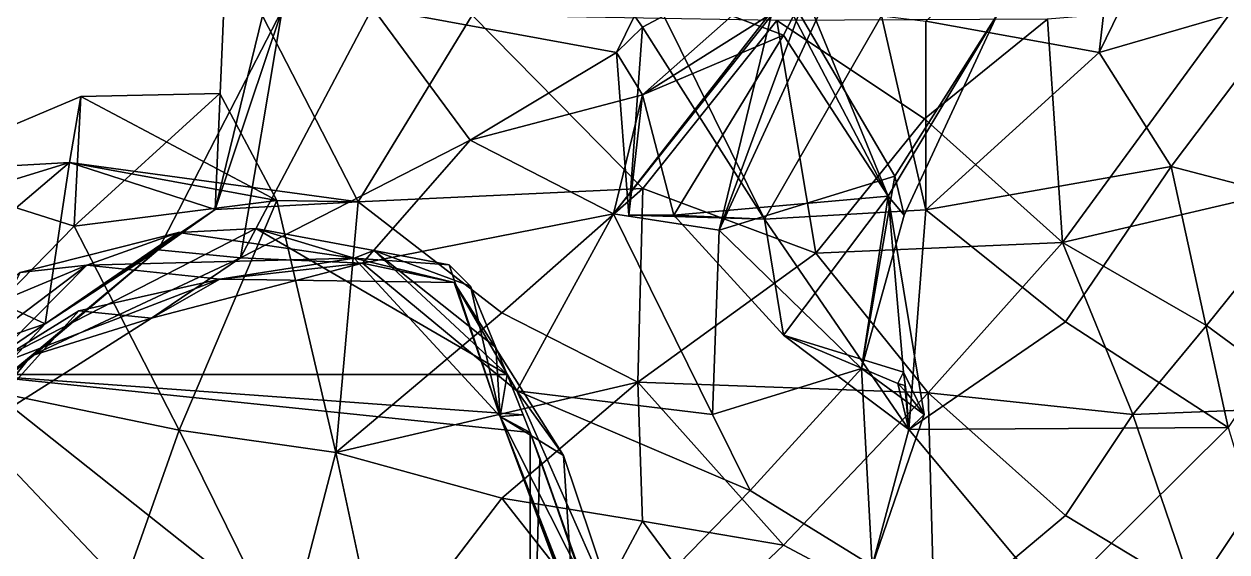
# Model space of a CAD drawing. Extents: x 290083 to 295691, y 4553739 to 4561622.
# Drawn here: x 292674.8 to 292782.3, y 4557825.6 to 4557872.7 of the extents above; entities that cross this region are included whole.
import ezdxf

# ---------------------------------------------------------------- set-up
doc = ezdxf.new("R2010")
doc.units = 0
doc.layers.add('Au_ppm_Pref_-_0_3', color=7, linetype='CONTINUOUS')

msp = doc.modelspace()

# ---------------------------------------------------------------- linework, layer by layer
at = {"layer": 'Au_ppm_Pref_-_0_3'}
for points in [[(292781.28, 4557891.53, 1881.77), (292770.87, 4557870.2, 1880.25), (292773.03, 4557889.13, 1876.42)], [(292781.28, 4557891.53, 1881.77), (292788.96, 4557875.48, 1884.02), (292770.87, 4557870.2, 1880.25)], [(292770.87, 4557870.2, 1880.25), (292755.37, 4557873.01, 1876.58), (292773.03, 4557889.13, 1876.42)], [(292777.31, 4557860, 1884.16), (292770.87, 4557870.2, 1880.25), (292788.96, 4557875.48, 1884.02)], [(292794.84, 4557855.41, 1887.82), (292777.31, 4557860, 1884.16), (292788.96, 4557875.48, 1884.02)], [(292686.74, 4557852.56, 1882.77), (292697.83, 4557874.01, 1882.15), (292694.1, 4557851.86, 1888.6)], [(292686.74, 4557852.56, 1882.77), (292691.84, 4557856.18, 1876.84), (292697.83, 4557874.01, 1882.15)], [(292697.83, 4557874.01, 1882.15), (292691.84, 4557856.18, 1876.84), (292692.58, 4557873.48, 1876.83)], [(292705.9, 4557874.19, 1886.56), (292694.1, 4557851.86, 1888.6), (292697.83, 4557874.01, 1882.15)], [(292705.9, 4557874.19, 1886.56), (292714.64, 4557862.36, 1889.61), (292694.1, 4557851.86, 1888.6)], [(292705.9, 4557874.19, 1886.56), (292729.34, 4557873.48, 1888.37), (292727.73, 4557870.19, 1888.71)], [(292705.9, 4557874.19, 1886.56), (292727.73, 4557870.19, 1888.71), (292714.64, 4557862.36, 1889.61)], [(292766.25, 4557873.18, 1868.25), (292767.6, 4557853.21, 1867.23), (292783.21, 4557874.55, 1865.57)], [(292767.6, 4557853.21, 1867.23), (292790.8, 4557858.63, 1867), (292783.21, 4557874.55, 1865.57)], [(292704.63, 4557856.85, 1869.45), (292696.07, 4557873.48, 1872.68), (292691.84, 4557856.18, 1876.84)], [(292696.07, 4557873.48, 1872.68), (292692.58, 4557873.48, 1876.83), (292691.84, 4557856.18, 1876.84)], [(292714.83, 4557873.54, 1869.15), (292696.07, 4557873.48, 1872.68), (292704.63, 4557856.85, 1869.45)], [(292730.09, 4557858.04, 1868.16), (292714.83, 4557873.54, 1869.15), (292704.63, 4557856.85, 1869.45)], [(292742.04, 4557873.05, 1871.21), (292714.83, 4557873.54, 1869.15), (292730.09, 4557858.04, 1868.16)], [(292727.45, 4557855.77, 1895.63), (292741.54, 4557873.48, 1895.17), (292736.9, 4557854.31, 1901.43)], [(292741.54, 4557873.48, 1895.17), (292727.45, 4557855.77, 1895.63), (292741.28, 4557873.48, 1894.64)], [(292730.06, 4557866.42, 1891.06), (292741.28, 4557873.48, 1894.64), (292727.45, 4557855.77, 1895.63)], [(292729.34, 4557873.48, 1888.37), (292730.06, 4557872.47, 1888.37), (292727.73, 4557870.19, 1888.71)], [(292729.34, 4557873.48, 1888.37), (292731.94, 4557873.48, 1887.82), (292730.06, 4557872.47, 1888.37)], [(292730.06, 4557866.42, 1891.06), (292742.66, 4557871.74, 1894.07), (292738.02, 4557873.48, 1892.46)], [(292730.06, 4557866.42, 1891.06), (292738.02, 4557873.48, 1892.46), (292741.28, 4557873.48, 1894.64)], [(292730.06, 4557872.47, 1888.37), (292731.94, 4557873.48, 1887.82), (292740.96, 4557855.31, 1887.22)], [(292742.04, 4557873.05, 1871.21), (292730.09, 4557858.04, 1868.16), (292745.55, 4557852.27, 1867.44)], [(292751.4, 4557873.48, 1884.02), (292740.96, 4557855.31, 1887.22), (292731.94, 4557873.48, 1887.82)], [(292744.05, 4557873.7, 1904.37), (292752.6, 4557859.14, 1904.11), (292736.9, 4557854.31, 1901.43)], [(292744.05, 4557873.7, 1904.37), (292736.9, 4557854.31, 1901.43), (292745.74, 4557873.48, 1900.58)], [(292736.9, 4557854.31, 1901.43), (292741.54, 4557873.48, 1895.17), (292745.74, 4557873.48, 1900.58)], [(292743.53, 4557873.48, 1894.23), (292738.02, 4557873.48, 1892.46), (292742.66, 4557871.74, 1894.07)], [(292751.4, 4557873.48, 1884.02), (292755.38, 4557856.14, 1882.95), (292740.96, 4557855.31, 1887.22)], [(292742.04, 4557873.05, 1871.21), (292755.26, 4557864.26, 1868.02), (292766.25, 4557873.18, 1868.25)], [(292742.04, 4557873.05, 1871.21), (292745.55, 4557852.27, 1867.44), (292755.26, 4557864.26, 1868.02)], [(292752.01, 4557857.37, 1894.97), (292743.53, 4557873.48, 1894.23), (292742.66, 4557871.74, 1894.07)], [(292745.38, 4557873.48, 1894.64), (292743.53, 4557873.48, 1894.23), (292752.01, 4557857.37, 1894.97)], [(292744.05, 4557873.7, 1904.37), (292761.79, 4557873.61, 1900.62), (292752.6, 4557859.14, 1904.11)], [(292761.79, 4557873.61, 1900.62), (292745.38, 4557873.48, 1894.64), (292752.01, 4557857.37, 1894.97)], [(292751.4, 4557873.48, 1884.02), (292755.37, 4557873.01, 1876.58), (292755.38, 4557856.14, 1882.95)], [(292752.01, 4557857.37, 1894.97), (292753.44, 4557855.66, 1900.58), (292761.79, 4557873.61, 1900.62)], [(292761.79, 4557873.61, 1900.62), (292753.44, 4557855.66, 1900.58), (292752.6, 4557859.14, 1904.11)], [(292767.6, 4557853.21, 1867.23), (292766.25, 4557873.18, 1868.25), (292755.26, 4557864.26, 1868.02)], [(292770.87, 4557870.2, 1880.25), (292755.38, 4557856.14, 1882.95), (292755.37, 4557873.01, 1876.58)], [(292730.06, 4557872.47, 1888.37), (292728.82, 4557855.66, 1888.71), (292727.73, 4557870.19, 1888.71)], [(292730.06, 4557872.47, 1888.37), (292740.96, 4557855.31, 1887.22), (292728.82, 4557855.66, 1888.71)], [(292730.06, 4557866.42, 1891.06), (292732.84, 4557855.66, 1893.33), (292742.66, 4557871.74, 1894.07)], [(292742.66, 4557871.74, 1894.07), (292732.84, 4557855.66, 1893.33), (292752.01, 4557857.37, 1894.97)], [(292730.06, 4557866.42, 1891.06), (292714.64, 4557862.36, 1889.61), (292727.73, 4557870.19, 1888.71)], [(292730.06, 4557866.42, 1891.06), (292727.73, 4557870.19, 1888.71), (292728.82, 4557855.66, 1888.71)], [(292777.31, 4557860, 1884.16), (292755.38, 4557856.14, 1882.95), (292770.87, 4557870.2, 1880.25)], [(292679.23, 4557854.67, 1859.62), (292679.83, 4557866.27, 1865.75), (292663.91, 4557859.54, 1864.47)], [(292679.83, 4557866.27, 1865.75), (292678.84, 4557860.37, 1871.78), (292663.91, 4557859.54, 1864.47)], [(292697.35, 4557856.98, 1864.99), (292678.84, 4557860.37, 1871.78), (292679.83, 4557866.27, 1865.75)], [(292679.23, 4557854.67, 1859.62), (292697.35, 4557856.98, 1864.99), (292692.26, 4557866.52, 1861.33)], [(292679.23, 4557854.67, 1859.62), (292692.26, 4557866.52, 1861.33), (292679.83, 4557866.27, 1865.75)], [(292697.35, 4557856.98, 1864.99), (292679.83, 4557866.27, 1865.75), (292692.26, 4557866.52, 1861.33)], [(292730.06, 4557866.42, 1891.06), (292727.45, 4557855.77, 1895.63), (292714.64, 4557862.36, 1889.61)], [(292730.06, 4557866.42, 1891.06), (292728.82, 4557855.66, 1888.71), (292732.84, 4557855.66, 1893.33)], [(292767.6, 4557853.21, 1867.23), (292755.26, 4557864.26, 1868.02), (292745.55, 4557852.27, 1867.44)], [(292705.01, 4557851.38, 1894.25), (292694.1, 4557851.86, 1888.6), (292714.64, 4557862.36, 1889.61)], [(292705.01, 4557851.38, 1894.25), (292714.64, 4557862.36, 1889.61), (292727.45, 4557855.77, 1895.63)], [(292656.23, 4557853.44, 1870.36), (292678.84, 4557860.37, 1871.78), (292667.06, 4557850.39, 1875.07)], [(292663.91, 4557859.54, 1864.47), (292678.84, 4557860.37, 1871.78), (292656.23, 4557853.44, 1870.36)], [(292678.84, 4557860.37, 1871.78), (292676.64, 4557845.95, 1878.11), (292667.06, 4557850.39, 1875.07)], [(292678.84, 4557860.37, 1871.78), (292691.84, 4557856.18, 1876.84), (292676.64, 4557845.95, 1878.11)], [(292678.84, 4557860.37, 1871.78), (292704.63, 4557856.85, 1869.45), (292691.84, 4557856.18, 1876.84)], [(292678.84, 4557860.37, 1871.78), (292697.35, 4557856.98, 1864.99), (292704.63, 4557856.85, 1869.45)], [(292777.31, 4557860, 1884.16), (292767.85, 4557846.12, 1885.53), (292755.38, 4557856.14, 1882.95)], [(292767.85, 4557846.12, 1885.53), (292777.31, 4557860, 1884.16), (292782.41, 4557836.7, 1887.99)], [(292782.41, 4557836.7, 1887.99), (292777.31, 4557860, 1884.16), (292794.84, 4557855.41, 1887.82)], [(292679.23, 4557854.67, 1859.62), (292663.91, 4557859.54, 1864.47), (292665.97, 4557841.13, 1857.26)], [(292749.62, 4557841.95, 1899.3), (292736.9, 4557854.31, 1901.43), (292752.6, 4557859.14, 1904.11)], [(292749.62, 4557841.95, 1899.3), (292752.6, 4557859.14, 1904.11), (292753.44, 4557855.66, 1900.58)], [(292717.46, 4557846.92, 1867.86), (292730.09, 4557858.04, 1868.16), (292704.63, 4557856.85, 1869.45)], [(292730.09, 4557858.04, 1868.16), (292717.46, 4557846.92, 1867.86), (292729.64, 4557840.75, 1867.55)], [(292745.55, 4557852.27, 1867.44), (292730.09, 4557858.04, 1868.16), (292729.64, 4557840.75, 1867.55)], [(292767.6, 4557853.21, 1867.23), (292780.45, 4557845.79, 1867.6), (292790.8, 4557858.63, 1867)], [(292790.38, 4557838.49, 1872.06), (292790.8, 4557858.63, 1867), (292780.45, 4557845.79, 1867.6)], [(292679.23, 4557854.67, 1859.62), (292688.62, 4557836.46, 1860.26), (292697.35, 4557856.98, 1864.99)], [(292702.64, 4557834.44, 1866.32), (292697.35, 4557856.98, 1864.99), (292688.62, 4557836.46, 1860.26)], [(292704.63, 4557856.85, 1869.45), (292697.35, 4557856.98, 1864.99), (292702.64, 4557834.44, 1866.32)], [(292717.46, 4557846.92, 1867.86), (292704.63, 4557856.85, 1869.45), (292702.64, 4557834.44, 1866.32)], [(292732.84, 4557855.66, 1893.33), (292742.66, 4557844.94, 1892.28), (292752.01, 4557857.37, 1894.97)], [(292753.39, 4557841.64, 1890.03), (292752.01, 4557857.37, 1894.97), (292742.66, 4557844.94, 1892.28)], [(292752.01, 4557857.37, 1894.97), (292755.21, 4557837.84, 1894.64), (292749.62, 4557841.95, 1899.3)], [(292749.62, 4557841.95, 1899.3), (292753.44, 4557855.66, 1900.58), (292752.01, 4557857.37, 1894.97)], [(292755.21, 4557837.84, 1894.64), (292752.01, 4557857.37, 1894.97), (292753.39, 4557841.64, 1890.03)], [(292686.74, 4557852.56, 1882.77), (292676.64, 4557845.95, 1878.11), (292691.84, 4557856.18, 1876.84)], [(292718.8, 4557839.96, 1895.98), (292705.01, 4557851.38, 1894.25), (292727.45, 4557855.77, 1895.63)], [(292736.3, 4557837.84, 1897.64), (292718.8, 4557839.96, 1895.98), (292727.45, 4557855.77, 1895.63)], [(292736.3, 4557837.84, 1897.64), (292727.45, 4557855.77, 1895.63), (292736.9, 4557854.31, 1901.43)], [(292732.84, 4557855.66, 1893.33), (292728.82, 4557855.66, 1888.71), (292740.96, 4557855.31, 1887.22)], [(292742.66, 4557844.94, 1892.28), (292732.84, 4557855.66, 1893.33), (292740.96, 4557855.31, 1887.22)], [(292740.96, 4557855.31, 1887.22), (292755.38, 4557856.14, 1882.95), (292753.84, 4557836.5, 1888.42)], [(292753.84, 4557836.5, 1888.42), (292755.38, 4557856.14, 1882.95), (292767.85, 4557846.12, 1885.53)], [(292679.23, 4557854.67, 1859.62), (292665.97, 4557841.13, 1857.26), (292688.62, 4557836.46, 1860.26)], [(292695.48, 4557854.46, 1910.8), (292670, 4557841.41, 1909.92), (292688.58, 4557854.1, 1910.5)], [(292717.94, 4557841.41, 1912.05), (292670, 4557841.41, 1909.92), (292695.48, 4557854.46, 1910.8)], [(292704.27, 4557851.82, 1906.23), (292695.48, 4557854.46, 1910.8), (292688.58, 4557854.1, 1910.5)], [(292706.04, 4557852.5, 1911.31), (292717.94, 4557841.41, 1912.05), (292695.48, 4557854.46, 1910.8)], [(292695.48, 4557854.46, 1910.8), (292704.27, 4557851.82, 1906.23), (292706.04, 4557852.5, 1911.31)], [(292753.84, 4557836.5, 1888.42), (292742.66, 4557844.94, 1892.28), (292740.96, 4557855.31, 1887.22)], [(292688.58, 4557854.1, 1910.5), (292670, 4557841.41, 1909.92), (292674.41, 4557850.54, 1909.94)], [(292680.39, 4557851.18, 1906.13), (292688.58, 4557854.1, 1910.5), (292674.41, 4557850.54, 1909.94)], [(292704.27, 4557851.82, 1906.23), (292688.58, 4557854.1, 1910.5), (292680.39, 4557851.18, 1906.13)], [(292749.62, 4557841.95, 1899.3), (292736.3, 4557837.84, 1897.64), (292736.9, 4557854.31, 1901.43)], [(292686.74, 4557852.56, 1882.77), (292675.39, 4557843.09, 1888.74), (292668.23, 4557836.9, 1882.82)], [(292676.64, 4557845.95, 1878.11), (292686.74, 4557852.56, 1882.77), (292668.23, 4557836.9, 1882.82)], [(292675.39, 4557843.09, 1888.74), (292686.74, 4557852.56, 1882.77), (292694.1, 4557851.86, 1888.6)], [(292706.04, 4557852.5, 1911.31), (292704.27, 4557851.82, 1906.23), (292712.76, 4557851.23, 1911.53)], [(292716.95, 4557843.84, 1911.96), (292717.94, 4557841.41, 1912.05), (292706.04, 4557852.5, 1911.31)], [(292712.76, 4557851.23, 1911.53), (292714.66, 4557849.33, 1911.66), (292706.04, 4557852.5, 1911.31)], [(292706.04, 4557852.5, 1911.31), (292714.66, 4557849.33, 1911.66), (292716.95, 4557843.84, 1911.96)], [(292745.55, 4557852.27, 1867.44), (292729.64, 4557840.75, 1867.55), (292755.58, 4557839.78, 1866.78)], [(292767.6, 4557853.21, 1867.23), (292745.55, 4557852.27, 1867.44), (292755.58, 4557839.78, 1866.78)], [(292767.6, 4557853.21, 1867.23), (292755.58, 4557839.78, 1866.78), (292773.88, 4557837.84, 1868.05)], [(292767.6, 4557853.21, 1867.23), (292773.88, 4557837.84, 1868.05), (292780.45, 4557845.79, 1867.6)], [(292694.1, 4557851.86, 1888.6), (292686.17, 4557846.46, 1894.64), (292675.39, 4557843.09, 1888.74)], [(292704.27, 4557851.82, 1906.23), (292680.39, 4557851.18, 1906.13), (292692.25, 4557849.95, 1900.23)], [(292705.01, 4557851.38, 1894.25), (292686.17, 4557846.46, 1894.64), (292694.1, 4557851.86, 1888.6)], [(292705.01, 4557851.38, 1894.25), (292692.25, 4557849.95, 1900.23), (292686.17, 4557846.46, 1894.64)], [(292692.25, 4557849.95, 1900.23), (292713.2, 4557849.64, 1900.58), (292704.27, 4557851.82, 1906.23)], [(292705.01, 4557851.38, 1894.25), (292713.2, 4557849.64, 1900.58), (292692.25, 4557849.95, 1900.23)], [(292717.33, 4557837.68, 1906.49), (292712.76, 4557851.23, 1911.53), (292704.27, 4557851.82, 1906.23)], [(292717.33, 4557837.68, 1906.49), (292704.27, 4557851.82, 1906.23), (292713.2, 4557849.64, 1900.58)], [(292705.01, 4557851.38, 1894.25), (292718.8, 4557839.96, 1895.98), (292713.2, 4557849.64, 1900.58)], [(292717.33, 4557837.68, 1906.49), (292714.66, 4557849.33, 1911.66), (292712.76, 4557851.23, 1911.53)], [(292654.67, 4557838.43, 1876.93), (292667.06, 4557850.39, 1875.07), (292676.64, 4557845.95, 1878.11)], [(292670, 4557846.88, 1909.81), (292665.03, 4557839.6, 1906.76), (292680.39, 4557851.18, 1906.13)], [(292671.08, 4557841.81, 1900.58), (292680.39, 4557851.18, 1906.13), (292665.03, 4557839.6, 1906.76)], [(292670, 4557846.88, 1909.81), (292680.39, 4557851.18, 1906.13), (292674.41, 4557850.54, 1909.94)], [(292671.08, 4557841.81, 1900.58), (292692.25, 4557849.95, 1900.23), (292680.39, 4557851.18, 1906.13)], [(292692.25, 4557849.95, 1900.23), (292671.08, 4557841.81, 1900.58), (292679.66, 4557847.12, 1897.49)], [(292679.66, 4557847.12, 1897.49), (292686.17, 4557846.46, 1894.64), (292692.25, 4557849.95, 1900.23)], [(292717.33, 4557837.68, 1906.49), (292713.2, 4557849.64, 1900.58), (292722.97, 4557834.17, 1900.58)], [(292722.97, 4557834.17, 1900.58), (292713.2, 4557849.64, 1900.58), (292718.8, 4557839.96, 1895.98)], [(292714.66, 4557849.33, 1911.66), (292717.33, 4557837.68, 1906.49), (292716.95, 4557843.84, 1911.96)], [(292669.61, 4557835.98, 1894.55), (292686.17, 4557846.46, 1894.64), (292679.66, 4557847.12, 1897.49)], [(292669.61, 4557835.98, 1894.55), (292679.66, 4557847.12, 1897.49), (292671.08, 4557841.81, 1900.58)], [(292717.46, 4557846.92, 1867.86), (292702.64, 4557834.44, 1866.32), (292729.64, 4557840.75, 1867.55)], [(292668.23, 4557836.9, 1882.82), (292654.67, 4557838.43, 1876.93), (292676.64, 4557845.95, 1878.11)], [(292675.39, 4557843.09, 1888.74), (292686.17, 4557846.46, 1894.64), (292669.61, 4557835.98, 1894.55)], [(292753.84, 4557836.5, 1888.42), (292767.85, 4557846.12, 1885.53), (292782.41, 4557836.7, 1887.99)], [(292753.39, 4557841.64, 1890.03), (292742.66, 4557844.94, 1892.28), (292752.88, 4557840.62, 1889.78)], [(292752.88, 4557840.62, 1889.78), (292742.66, 4557844.94, 1892.28), (292753.84, 4557836.5, 1888.42)], [(292790.38, 4557838.49, 1872.06), (292780.45, 4557845.79, 1867.6), (292773.88, 4557837.84, 1868.05)], [(292717.33, 4557837.68, 1906.49), (292717.94, 4557841.41, 1912.05), (292716.95, 4557843.84, 1911.96)], [(292669.61, 4557835.98, 1894.55), (292659.8, 4557830.29, 1888.71), (292675.39, 4557843.09, 1888.74)], [(292675.39, 4557843.09, 1888.74), (292659.8, 4557830.29, 1888.71), (292668.23, 4557836.9, 1882.82)], [(292739.67, 4557831.07, 1895.49), (292736.3, 4557837.84, 1897.64), (292749.62, 4557841.95, 1899.3)], [(292750.59, 4557824.31, 1893.87), (292739.67, 4557831.07, 1895.49), (292749.62, 4557841.95, 1899.3)], [(292755.21, 4557837.84, 1894.64), (292750.59, 4557824.31, 1893.87), (292749.62, 4557841.95, 1899.3)], [(292753.39, 4557841.64, 1890.03), (292752.88, 4557840.62, 1889.78), (292753.63, 4557839.84, 1889.82)], [(292755.21, 4557837.84, 1894.64), (292753.39, 4557841.64, 1890.03), (292753.63, 4557839.84, 1889.82)], [(292688.62, 4557836.46, 1860.26), (292665.97, 4557841.13, 1857.26), (292683.67, 4557822.44, 1857.43)], [(292683.67, 4557822.44, 1857.43), (292665.97, 4557841.13, 1857.26), (292667.69, 4557820.72, 1855.36)], [(292717.94, 4557841.41, 1912.05), (292719.39, 4557837.83, 1912.14), (292670, 4557841.41, 1909.92)], [(292719.39, 4557837.83, 1912.14), (292720, 4557836.24, 1912.17), (292670, 4557841.41, 1909.92)], [(292720, 4557836.24, 1912.17), (292720, 4557801.73, 1912.35), (292670, 4557841.41, 1909.92)], [(292720, 4557801.73, 1912.35), (292670, 4557801.73, 1909.06), (292670, 4557841.41, 1909.92)], [(292729.64, 4557840.75, 1867.55), (292702.64, 4557834.44, 1866.32), (292717.46, 4557830.38, 1868.4)], [(292717.33, 4557837.68, 1906.49), (292719.39, 4557837.83, 1912.14), (292717.94, 4557841.41, 1912.05)], [(292730.06, 4557828.33, 1868.12), (292729.64, 4557840.75, 1867.55), (292717.46, 4557830.38, 1868.4)], [(292755.58, 4557839.78, 1866.78), (292729.64, 4557840.75, 1867.55), (292742.66, 4557826.17, 1867)], [(292742.66, 4557826.17, 1867), (292729.64, 4557840.75, 1867.55), (292730.06, 4557828.33, 1868.12)], [(292753.49, 4557840.44, 1889.66), (292752.88, 4557840.62, 1889.78), (292753.84, 4557836.5, 1888.42)], [(292753.63, 4557839.84, 1889.82), (292752.88, 4557840.62, 1889.78), (292753.49, 4557840.44, 1889.66)], [(292753.63, 4557839.84, 1889.82), (292753.49, 4557840.44, 1889.66), (292753.84, 4557836.5, 1888.42)], [(292736.3, 4557837.84, 1897.64), (292739.67, 4557831.07, 1895.49), (292718.8, 4557839.96, 1895.98)], [(292739.67, 4557831.07, 1895.49), (292728.06, 4557819.11, 1894.29), (292718.8, 4557839.96, 1895.98)], [(292728.06, 4557819.11, 1894.29), (292722.97, 4557834.17, 1900.58), (292718.8, 4557839.96, 1895.98)], [(292742.66, 4557826.17, 1867), (292756.15, 4557818.98, 1870.34), (292755.58, 4557839.78, 1866.78)], [(292755.21, 4557837.84, 1894.64), (292753.63, 4557839.84, 1889.82), (292753.84, 4557836.5, 1888.42)], [(292755.58, 4557839.78, 1866.78), (292756.15, 4557818.98, 1870.34), (292767.85, 4557828.83, 1867.88)], [(292773.88, 4557837.84, 1868.05), (292755.58, 4557839.78, 1866.78), (292767.85, 4557828.83, 1867.88)], [(292790.38, 4557838.49, 1872.06), (292773.88, 4557837.84, 1868.05), (292779.32, 4557821.89, 1871.9)], [(292790.38, 4557838.49, 1872.06), (292779.32, 4557821.89, 1871.9), (292802.76, 4557823.07, 1873.27)], [(292719.39, 4557837.83, 1912.14), (292717.33, 4557837.68, 1906.49), (292720, 4557836.24, 1912.17)], [(292724.32, 4557819.45, 1904.9), (292717.33, 4557837.68, 1906.49), (292723.06, 4557822.55, 1903.91)], [(292723.06, 4557822.55, 1903.91), (292717.33, 4557837.68, 1906.49), (292723.9, 4557820.02, 1901.49)], [(292725.31, 4557817.15, 1906.52), (292717.33, 4557837.68, 1906.49), (292724.32, 4557819.45, 1904.9)], [(292717.33, 4557837.68, 1906.49), (292724.78, 4557822.91, 1911.55), (292720, 4557836.24, 1912.17)], [(292725.31, 4557817.15, 1906.52), (292724.78, 4557822.91, 1911.55), (292717.33, 4557837.68, 1906.49)], [(292723.9, 4557820.02, 1901.49), (292717.33, 4557837.68, 1906.49), (292722.97, 4557834.17, 1900.58)], [(292750.59, 4557824.31, 1893.87), (292755.21, 4557837.84, 1894.64), (292753.84, 4557836.5, 1888.42)], [(292779.32, 4557821.89, 1871.9), (292773.88, 4557837.84, 1868.05), (292767.85, 4557828.83, 1867.88)], [(292688.62, 4557836.46, 1860.26), (292683.67, 4557822.44, 1857.43), (292698.13, 4557817.16, 1864.35)], [(292702.64, 4557834.44, 1866.32), (292688.62, 4557836.46, 1860.26), (292698.13, 4557817.16, 1864.35)], [(292720.88, 4557833.96, 1912.22), (292720, 4557801.73, 1912.35), (292720, 4557836.24, 1912.17)], [(292720, 4557836.24, 1912.17), (292724.78, 4557822.91, 1911.55), (292720.88, 4557833.96, 1912.22)], [(292750.59, 4557824.31, 1893.87), (292753.84, 4557836.5, 1888.42), (292766.71, 4557821.11, 1887.58)], [(292753.84, 4557836.5, 1888.42), (292782.41, 4557836.7, 1887.99), (292766.71, 4557821.11, 1887.58)], [(292782.41, 4557836.7, 1887.99), (292788.25, 4557817.46, 1889.64), (292766.71, 4557821.11, 1887.58)], [(292698.13, 4557817.16, 1864.35), (292706.57, 4557816.09, 1868.77), (292702.64, 4557834.44, 1866.32)], [(292706.57, 4557816.09, 1868.77), (292717.46, 4557830.38, 1868.4), (292702.64, 4557834.44, 1866.32)], [(292723.9, 4557820.02, 1901.49), (292722.97, 4557834.17, 1900.58), (292728.06, 4557819.11, 1894.29)], [(292723.97, 4557824.97, 1912.41), (292720, 4557801.73, 1912.35), (292720.88, 4557833.96, 1912.22)], [(292724.78, 4557822.91, 1911.55), (292723.97, 4557824.97, 1912.41), (292720.88, 4557833.96, 1912.22)], [(292728.06, 4557819.11, 1894.29), (292739.67, 4557831.07, 1895.49), (292750.59, 4557824.31, 1893.87)], [(292717.46, 4557830.38, 1868.4), (292706.57, 4557816.09, 1868.77), (292725.62, 4557820.02, 1868.8)], [(292730.06, 4557828.33, 1868.12), (292717.46, 4557830.38, 1868.4), (292725.62, 4557820.02, 1868.8)], [(292767.85, 4557828.83, 1867.88), (292756.15, 4557818.98, 1870.34), (292779.32, 4557821.89, 1871.9)], [(292730.06, 4557828.33, 1868.12), (292725.62, 4557820.02, 1868.8), (292736.19, 4557820.02, 1868)], [(292742.66, 4557826.17, 1867), (292730.06, 4557828.33, 1868.12), (292736.19, 4557820.02, 1868)], [(292756.15, 4557818.98, 1870.34), (292742.66, 4557826.17, 1867), (292736.19, 4557820.02, 1868)]]:
    msp.add_3dface(points, dxfattribs=at)

doc.saveas('drawing.dxf')
